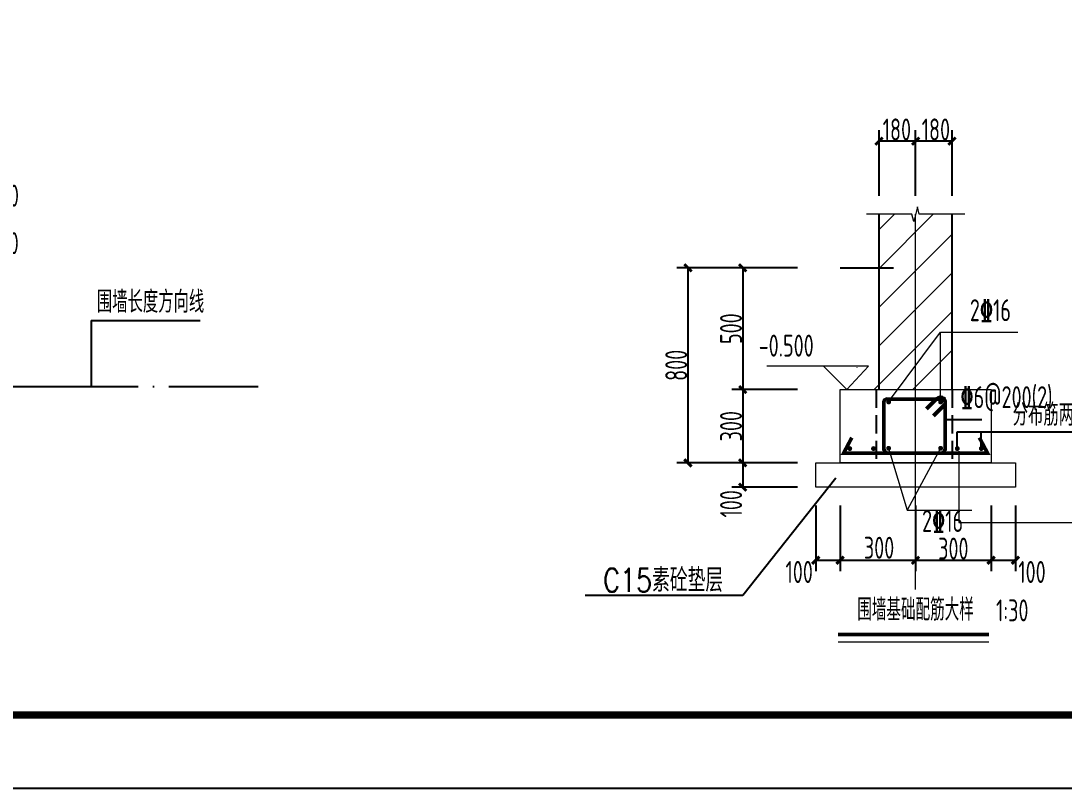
# Model space of a CAD drawing. Extents: x 104028 to 361637, y -78822 to 68782.
# Drawn here: x 315590 to 329876, y -78822 to -68322 of the extents above; entities that cross this region are included whole.
import ezdxf
from ezdxf.enums import TextEntityAlignment as Align

# ---------------------------------------------------------------- set-up
doc = ezdxf.new("R2010")
doc.units = 0
doc.header["$LTSCALE"] = 1000
doc.header["$MEASUREMENT"] = 0
for name, pattern in [('ACAD_ISO02W100', [15, 12, -3]), ('DASH', [0.35, 0.25, -0.1]), ('DOTE', [2.42, 2, -0.2, 0.02, -0.2]), ('点划线', [1850, 1200, -300, 50, -300])]:
    doc.linetypes.add(name, pattern=pattern)
for name, color, linetype in [('0.1', 253, 'Continuous'), ('2', 2, 'ACAD_ISO02W100'), ('COLUMN', 9, 'Continuous'), ('PUB_DIM', 3, 'Continuous'), ('PUB_TITLE', 4, 'Continuous'), ('X向主梁钢筋', 2, 'Continuous'), ('公共图层', 7, 'Continuous'), ('垫层', 8, 'Continuous'), ('墙', 214, 'Continuous'), ('板面钢筋', 1, 'Continuous'), ('标高', 7, 'Continuous'), ('梁外轮廓', 7, 'Continuous'), ('梁截面名尺寸', 7, 'Continuous'), ('梁截面名称', 7, 'Continuous'), ('梁标注', 7, 'Continuous'), ('砖墙其它', 12, 'Continuous')]:
    doc.layers.add(name, color=color, linetype=linetype)
for name, color, linetype, lineweight in [('剖面图截断线', 8, 'Continuous', 18), ('剖面图轴线', 9, '点划线', 18), ('剖面图钢筋', 1, 'Continuous', 50), ('剖面图钢筋标注', 7, 'Continuous', 18), ('基础构件标注', 3, 'Continuous', 18), ('柱原位标注', 7, 'Continuous', 18), ('柱标注引线', 2, 'Continuous', 18)]:
    doc.layers.add(name, color=color, linetype=linetype, lineweight=lineweight)
doc.styles.add('_HZDX', font='txt.shx', dxfattribs={"width": 0.9, "bigfont": 'HZDX.shx'})
doc.styles.add('_TCH_DIM_T3', font='SIMPLEX', dxfattribs={"width": 0.705882, "bigfont": 'GBCBIG'})
doc.styles.add('TSSD_Dimension', font='tssdeng.shx', dxfattribs={"width": 0.7, "bigfont": 'hztxt.shx'})
doc.styles.add('TSSD_Rein', font='tssdeng.shx', dxfattribs={"width": 0.7, "bigfont": 'hztxt.shx'})
doc.styles.add('样式 2', font='yjkeng.shx', dxfattribs={"width": 0.7, "height": 450, "bigfont": 'yjkchn.shx'})
doc.styles.add('样式 5', font='yjkeng.shx', dxfattribs={"width": 0.7, "height": 300, "bigfont": 'yjkchn.shx'})
doc.styles.add('盈建科标注', font='yjkeng.shx', dxfattribs={"width": 0.7, "height": 300, "bigfont": 'yjkchn.shx'})
doc.dimstyles.new('_TCH_ARCH&&100', dxfattribs={"dimtxt": 297.5, "dimasz": 100, "dimexe": 250, "dimexo": 300, "dimgap": 100, "dimtad": 1, "dimdec": 0, "dimzin": 0, "dimdsep": 46, "dimtxsty": '_TCH_DIM_T3', "dimblk": 'ARCHTICK', "dimcen": 0.09, "dimclrt": 7, "dimazin": 2, "dimtfac": 1, "dimtdec": 0, "dimtix": 1, "dimtmove": 2, "dimatfit": 3, "dimfxl": 1, "dimtolj": 1, "dimtzin": 0, "dimarcsym": 0})
doc.dimstyles.new('盈建科结构', dxfattribs={"dimscale": 100, "dimtxt": 3, "dimasz": 1, "dimexe": 1.5, "dimexo": 1.5, "dimgap": 1, "dimtad": 1, "dimdec": 0, "dimzin": 0, "dimdsep": 46, "dimtxsty": '盈建科标注', "dimblk": 'ARCHTICK', "dimcen": 0.09, "dimclrt": 7, "dimadec": 0, "dimazin": 0, "dimtfac": 1, "dimtdec": 4, "dimtix": 1, "dimtmove": 2, "dimatfit": 3, "dimfxl": 1, "dimtolj": 1, "dimtzin": 0, "dimarcsym": 0})

# ---------------------------------------------------------------- blocks, each defined once
blk = doc.blocks.new('DSFGNDFGMMMM')
at = {"layer": 'PUB_TITLE'}
blk.add_lwpolyline([(104028, 17001), (163428, 17001), (163428, 59001), (104028, 59001)], close=True, dxfattribs=at)
at = {"layer": 'PUB_TITLE', "const_width": 100}
blk.add_lwpolyline([(106528, 18001), (162428, 18001), (162428, 58001), (106528, 58001)], close=True, dxfattribs=at)
blk = doc.blocks.new('_ArchTick')
at = {"color": 0, "linetype": 'ByBlock', "const_width": 0.4}
blk.add_lwpolyline([(-0.5, -0.5), (0.5, 0.5)], dxfattribs=at)
blk = doc.blocks.new('*D38')
at = {"layer": 'Defpoints', "color": 0, "transparency": 16777216}
for p in [(313308, -70920), (311308, -71569), (313308, -71569)]:
    blk.add_point(p, dxfattribs=at)
at = {"layer": 'PUB_DIM', "color": 0, "lineweight": -2, "transparency": 16777216}
for p, q in [((311308, -71269), (311308, -70670)), ((313308, -71269), (313308, -70670)), ((311308, -70920), (313308, -70920))]:
    blk.add_line(p, q, dxfattribs=at)
at = {"layer": 'PUB_DIM', "color": 0, "lineweight": -2, "transparency": 16777216, "xscale": 100, "yscale": 100, "zscale": 100, "rotation": 180}
blk.add_blockref('_ArchTick', (311308, -70920), dxfattribs=at)
at = {"layer": 'PUB_DIM', "color": 0, "lineweight": -2, "transparency": 16777216, "xscale": 100, "yscale": 100, "zscale": 100}
blk.add_blockref('_ArchTick', (313308, -70920), dxfattribs=at)
at = {"layer": 'PUB_DIM', "color": 7, "transparency": 16777216, "insert": (312308, -70672), "char_height": 297.5, "attachment_point": 5, "style": '_TCH_DIM_T3'}
blk.add_mtext('\\A1;360', dxfattribs=at)
blk = doc.blocks.new('*D39')
at = {"layer": 'Defpoints', "color": 0, "transparency": 16777216}
for p in [(310659, -71449), (311308, -71449), (311308, -73449)]:
    blk.add_point(p, dxfattribs=at)
at = {"layer": 'PUB_DIM', "color": 0, "lineweight": -2, "transparency": 16777216}
for p, q in [((311008, -71449), (310409, -71449)), ((310659, -73449), (310659, -71449)), ((311008, -73449), (310409, -73449))]:
    blk.add_line(p, q, dxfattribs=at)
at = {"layer": 'PUB_DIM', "color": 0, "lineweight": -2, "transparency": 16777216, "xscale": 100, "yscale": 100, "zscale": 100}
for p, rotation in [((310659, -71449), 90), ((310659, -73449), 270)]:
    blk.add_blockref('_ArchTick', p, dxfattribs=dict(at, rotation=rotation))
at = {"layer": 'PUB_DIM', "color": 7, "transparency": 16777216, "insert": (310410, -72449), "char_height": 297.5, "attachment_point": 5, "rotation": 90, "style": '_TCH_DIM_T3'}
blk.add_mtext('\\A1;360', dxfattribs=at)
blk = doc.blocks.new('*D63')
at = {"layer": 'Defpoints', "color": 0, "transparency": 16777216}
for p in [(326475, -73368), (325475, -74371), (326475, -74371)]:
    blk.add_point(p, dxfattribs=at)
at = {"layer": '基础构件标注', "color": 0, "lineweight": -2, "transparency": 16777216}
for p, q in [((326225, -73368), (325325, -73368)), ((325475, -73368), (325475, -74371)), ((326225, -74371), (325325, -74371))]:
    blk.add_line(p, q, dxfattribs=at)
at = {"layer": '基础构件标注', "color": 0, "lineweight": -2, "transparency": 16777216, "xscale": 100, "yscale": 100, "zscale": 100}
for p, rotation in [((325475, -73368), 90), ((325475, -74371), 270)]:
    blk.add_blockref('_ArchTick', p, dxfattribs=dict(at, rotation=rotation))
at = {"layer": '基础构件标注', "color": 7, "lineweight": 18, "transparency": 16777216, "insert": (325315, -73869), "char_height": 300, "attachment_point": 5, "rotation": 90, "style": '盈建科标注'}
blk.add_mtext('\\A1;300', dxfattribs=at)
blk = doc.blocks.new('*D64')
at = {"layer": 'Defpoints', "color": 0, "transparency": 16777216}
for p in [(326475, -74371), (325475, -74704), (326475, -74704)]:
    blk.add_point(p, dxfattribs=at)
at = {"layer": '基础构件标注', "color": 0, "lineweight": -2, "transparency": 16777216}
for p, q in [((326225, -74371), (325325, -74371)), ((325475, -74371), (325475, -74704)), ((326225, -74704), (325325, -74704))]:
    blk.add_line(p, q, dxfattribs=at)
at = {"layer": '基础构件标注', "color": 0, "lineweight": -2, "transparency": 16777216, "xscale": 100, "yscale": 100, "zscale": 100}
for p, rotation in [((325475, -74371), 90), ((325475, -74704), 270)]:
    blk.add_blockref('_ArchTick', p, dxfattribs=dict(at, rotation=rotation))
at = {"layer": '基础构件标注', "color": 7, "lineweight": 18, "transparency": 16777216, "insert": (325315, -74931), "char_height": 300, "attachment_point": 5, "rotation": 90, "style": '盈建科标注'}
blk.add_mtext('\\A1;100', dxfattribs=at)
blk = doc.blocks.new('*D65')
at = {"layer": 'Defpoints', "color": 0, "transparency": 16777216}
for p in [(326475, -71701), (324725, -74371), (326475, -74371)]:
    blk.add_point(p, dxfattribs=at)
at = {"layer": '基础构件标注', "color": 0, "lineweight": -2, "transparency": 16777216}
for p, q in [((326225, -71701), (324575, -71701)), ((324725, -71701), (324725, -74371)), ((326225, -74371), (324575, -74371))]:
    blk.add_line(p, q, dxfattribs=at)
at = {"layer": '基础构件标注', "color": 0, "lineweight": -2, "transparency": 16777216, "xscale": 100, "yscale": 100, "zscale": 100}
for p, rotation in [((324725, -71701), 90), ((324725, -74371), 270)]:
    blk.add_blockref('_ArchTick', p, dxfattribs=dict(at, rotation=rotation))
at = {"layer": '基础构件标注', "color": 7, "lineweight": 18, "transparency": 16777216, "insert": (324565, -73036), "char_height": 300, "attachment_point": 5, "rotation": 90, "style": '盈建科标注'}
blk.add_mtext('\\A1;800', dxfattribs=at)
blk = doc.blocks.new('*D66')
at = {"layer": 'Defpoints', "color": 0, "transparency": 16777216}
for p in [(326475, -74704), (326808, -74704), (326808, -75704)]:
    blk.add_point(p, dxfattribs=at)
at = {"layer": '基础构件标注', "color": 0, "lineweight": -2, "transparency": 16777216}
for p, q in [((326475, -74954), (326475, -75854)), ((326808, -74954), (326808, -75854)), ((326475, -75704), (326808, -75704))]:
    blk.add_line(p, q, dxfattribs=at)
at = {"layer": '基础构件标注', "color": 0, "lineweight": -2, "transparency": 16777216, "xscale": 100, "yscale": 100, "zscale": 100, "rotation": 180}
blk.add_blockref('_ArchTick', (326475, -75704), dxfattribs=at)
at = {"layer": '基础构件标注', "color": 0, "lineweight": -2, "transparency": 16777216, "xscale": 100, "yscale": 100, "zscale": 100}
blk.add_blockref('_ArchTick', (326808, -75704), dxfattribs=at)
at = {"layer": '基础构件标注', "color": 7, "lineweight": 18, "transparency": 16777216, "insert": (326248, -75864), "char_height": 300, "attachment_point": 5, "style": '盈建科标注'}
blk.add_mtext('\\A1;100', dxfattribs=at)
blk = doc.blocks.new('*D67')
at = {"layer": 'Defpoints', "color": 0, "transparency": 16777216}
for p in [(327842, -74704), (328876, -74704), (328876, -75704)]:
    blk.add_point(p, dxfattribs=at)
at = {"layer": '基础构件标注', "color": 0, "lineweight": -2, "transparency": 16777216}
for p, q in [((327842, -74954), (327842, -75854)), ((328876, -74954), (328876, -75854)), ((327842, -75704), (328876, -75704))]:
    blk.add_line(p, q, dxfattribs=at)
at = {"layer": '基础构件标注', "color": 0, "lineweight": -2, "transparency": 16777216, "xscale": 100, "yscale": 100, "zscale": 100, "rotation": 180}
blk.add_blockref('_ArchTick', (327842, -75704), dxfattribs=at)
at = {"layer": '基础构件标注', "color": 0, "lineweight": -2, "transparency": 16777216, "xscale": 100, "yscale": 100, "zscale": 100}
blk.add_blockref('_ArchTick', (328876, -75704), dxfattribs=at)
at = {"layer": '基础构件标注', "color": 7, "lineweight": 18, "transparency": 16777216, "insert": (328359, -75544), "char_height": 300, "attachment_point": 5, "style": '盈建科标注'}
blk.add_mtext('\\A1;300', dxfattribs=at)
blk = doc.blocks.new('*D68')
at = {"layer": 'Defpoints', "color": 0, "transparency": 16777216}
for p in [(328876, -74704), (329209, -74704), (329209, -75704)]:
    blk.add_point(p, dxfattribs=at)
at = {"layer": '基础构件标注', "color": 0, "lineweight": -2, "transparency": 16777216}
for p, q in [((328876, -74954), (328876, -75854)), ((329209, -74954), (329209, -75854)), ((328876, -75704), (329209, -75704))]:
    blk.add_line(p, q, dxfattribs=at)
at = {"layer": '基础构件标注', "color": 0, "lineweight": -2, "transparency": 16777216, "xscale": 100, "yscale": 100, "zscale": 100, "rotation": 180}
blk.add_blockref('_ArchTick', (328876, -75704), dxfattribs=at)
at = {"layer": '基础构件标注', "color": 0, "lineweight": -2, "transparency": 16777216, "xscale": 100, "yscale": 100, "zscale": 100}
blk.add_blockref('_ArchTick', (329209, -75704), dxfattribs=at)
at = {"layer": '基础构件标注', "color": 7, "lineweight": 18, "transparency": 16777216, "insert": (329436, -75864), "char_height": 300, "attachment_point": 5, "style": '盈建科标注'}
blk.add_mtext('\\A1;100', dxfattribs=at)
blk = doc.blocks.new('*D69')
at = {"layer": 'Defpoints', "color": 0, "transparency": 16777216}
for p in [(327842, -69968), (327842, -70968), (328342, -70968)]:
    blk.add_point(p, dxfattribs=at)
at = {"layer": '基础构件标注', "color": 0, "lineweight": -2, "transparency": 16777216}
for p, q in [((327842, -70718), (327842, -69818)), ((328342, -70718), (328342, -69818)), ((328342, -69968), (327842, -69968))]:
    blk.add_line(p, q, dxfattribs=at)
at = {"layer": '基础构件标注', "color": 0, "lineweight": -2, "transparency": 16777216, "xscale": 100, "yscale": 100, "zscale": 100, "rotation": 180}
blk.add_blockref('_ArchTick', (327842, -69968), dxfattribs=at)
at = {"layer": '基础构件标注', "color": 0, "lineweight": -2, "transparency": 16777216, "xscale": 100, "yscale": 100, "zscale": 100}
blk.add_blockref('_ArchTick', (328342, -69968), dxfattribs=at)
at = {"layer": '基础构件标注', "color": 7, "lineweight": 18, "transparency": 16777216, "insert": (328120, -69808), "char_height": 300, "attachment_point": 5, "style": '盈建科标注'}
blk.add_mtext('\\A1;180', dxfattribs=at)
blk = doc.blocks.new('*D70')
at = {"layer": 'Defpoints', "color": 0, "transparency": 16777216}
for p in [(327342, -69968), (327342, -70968), (327842, -70968)]:
    blk.add_point(p, dxfattribs=at)
at = {"layer": '基础构件标注', "color": 0, "lineweight": -2, "transparency": 16777216}
for p, q in [((327342, -70718), (327342, -69818)), ((327842, -70718), (327842, -69818)), ((327842, -69968), (327342, -69968))]:
    blk.add_line(p, q, dxfattribs=at)
at = {"layer": '基础构件标注', "color": 0, "lineweight": -2, "transparency": 16777216, "xscale": 100, "yscale": 100, "zscale": 100, "rotation": 180}
blk.add_blockref('_ArchTick', (327342, -69968), dxfattribs=at)
at = {"layer": '基础构件标注', "color": 0, "lineweight": -2, "transparency": 16777216, "xscale": 100, "yscale": 100, "zscale": 100}
blk.add_blockref('_ArchTick', (327842, -69968), dxfattribs=at)
at = {"layer": '基础构件标注', "color": 7, "lineweight": 18, "transparency": 16777216, "insert": (327586, -69808), "char_height": 300, "attachment_point": 5, "style": '盈建科标注'}
blk.add_mtext('\\A1;180', dxfattribs=at)
blk = doc.blocks.new('*D71')
at = {"layer": 'Defpoints', "color": 0, "transparency": 16777216}
for p in [(326475, -71701), (325475, -73368), (326475, -73368)]:
    blk.add_point(p, dxfattribs=at)
at = {"layer": '基础构件标注', "color": 0, "lineweight": -2, "transparency": 16777216}
for p, q in [((326225, -71701), (325325, -71701)), ((325475, -71701), (325475, -73368)), ((326225, -73368), (325325, -73368))]:
    blk.add_line(p, q, dxfattribs=at)
at = {"layer": '基础构件标注', "color": 0, "lineweight": -2, "transparency": 16777216, "xscale": 100, "yscale": 100, "zscale": 100}
for p, rotation in [((325475, -71701), 90), ((325475, -73368), 270)]:
    blk.add_blockref('_ArchTick', p, dxfattribs=dict(at, rotation=rotation))
at = {"layer": '基础构件标注', "color": 7, "lineweight": 18, "transparency": 16777216, "insert": (325315, -72534), "char_height": 300, "attachment_point": 5, "rotation": 90, "style": '盈建科标注'}
blk.add_mtext('\\A1;500', dxfattribs=at)
blk = doc.blocks.new('*D72')
at = {"layer": 'Defpoints', "color": 0, "transparency": 16777216}
for p in [(326808, -74704), (327842, -74704), (327842, -75704)]:
    blk.add_point(p, dxfattribs=at)
at = {"layer": '基础构件标注', "color": 0, "lineweight": -2, "transparency": 16777216}
for p, q in [((326808, -74954), (326808, -75854)), ((327842, -74954), (327842, -75854)), ((326808, -75704), (327842, -75704))]:
    blk.add_line(p, q, dxfattribs=at)
at = {"layer": '基础构件标注', "color": 0, "lineweight": -2, "transparency": 16777216, "xscale": 100, "yscale": 100, "zscale": 100, "rotation": 180}
blk.add_blockref('_ArchTick', (326808, -75704), dxfattribs=at)
at = {"layer": '基础构件标注', "color": 0, "lineweight": -2, "transparency": 16777216, "xscale": 100, "yscale": 100, "zscale": 100}
blk.add_blockref('_ArchTick', (327842, -75704), dxfattribs=at)
at = {"layer": '基础构件标注', "color": 7, "lineweight": 18, "transparency": 16777216, "insert": (327342, -75532), "char_height": 300, "attachment_point": 5, "style": '盈建科标注'}
blk.add_mtext('\\A1;300', dxfattribs=at)
blk = doc.blocks.new('FT-22184578', base_point=(307202.8, -75504.9, 0))
for points in [[(311558.7, -71652.6, 1), (311482.9, -71652.6, 1)], [(312393.3, -71699.7, 1), (312393.3, -71624, 1)], [(313146.1, -71652.6, 1), (313070.4, -71652.6, 1)], [(311558.7, -72448.8, 1), (311482.9, -72448.8, 1)], [(313146.1, -72448.8, 1), (313070.4, -72448.8, 1)], [(311558.7, -73233.4, 1), (311482.9, -73233.4, 1)], [(312393.3, -73287.2, 1), (312393.3, -73211.5, 1)], [(313146.1, -73233.4, 1), (313070.4, -73233.4, 1)]]:
    blk.add_hatch(color=256).paths.add_polyline_path(points)
for q in [(315820.7, -72448.8), (317313.7, -71547.6)]:
    blk.add_line((315820.7, -71547.6), q)
for centre in [(311520.8, -71652.6), (312393.3, -71661.9), (313108.3, -71652.6), (311520.8, -72448.8), (313108.3, -72448.8), (311520.8, -73233.4), (312393.3, -73249.4), (313108.3, -73233.4)]:
    blk.add_circle(centre, 37.9)
at = {"layer": '0.1', "linetype": 'DOTE'}
blk.add_line((307202.8, -72448.8), (318105, -72448.8), dxfattribs=at)
at = {"layer": 'COLUMN', "color": 2}
for p, q in [((313307.7, -71448.8), (311307.7, -71448.8)), ((311307.7, -71448.8), (311307.7, -73448.8)), ((313307.7, -73448.8), (313307.7, -71448.8)), ((311307.7, -73448.8), (313307.7, -73448.8))]:
    blk.add_line(p, q, dxfattribs=at)
at = {"layer": '公共图层'}
blk.add_line((311561.5, -74730.3), (313032.3, -74730.3), dxfattribs=at)
at = {"layer": '板面钢筋'}
for p, q in [((313157.7, -71598.8), (311457.7, -71598.8)), ((311457.7, -71598.8), (311457.7, -73298.8)), ((311457.7, -71679.3), (311586.3, -71808.4)), ((311558.5, -71598.8), (311687, -71728)), ((312314, -71777.5), (312314, -71598.8)), ((312439.1, -71598.8), (312325.9, -73299.7)), ((313157.7, -73298.8), (313157.7, -71598.8)), ((311457.7, -72403.1), (313158.6, -72516.3)), ((313158.6, -72390.1), (312979.9, -72390.1)), ((311636.4, -72528.2), (311457.7, -72528.2)), ((312452.1, -73299.7), (312452.1, -73121)), ((311457.7, -73298.8), (313157.7, -73298.8))]:
    blk.add_line(p, q, dxfattribs=at)
at = {"layer": '柱标注引线', "lineweight": 18}
blk.add_line((313307.7, -71448.8), (313847.7, -70728.8), dxfattribs=at)
at = {"layer": '砖墙其它'}
blk.add_line((311561.5, -74580.3), (313032.3, -74580.3), dxfattribs=at)
at = {"layer": 'X向主梁钢筋', "style": 'TSSD_Rein', "width": 0.7}
for s, p in [('围墙长度方向线', (315896.9, -71441)), ('注：柱标高为基础顶~2.000', (311004.6, -75313.7))]:
    blk.add_text(s, height=300, dxfattribs=at).set_placement(p)
at = {"layer": '公共图层', "style": 'TSSD_Rein', "width": 0.7}
for s, p in [('GZ1', (311918, -74456.6)), ('1:20', (313371.1, -74762.8))]:
    blk.add_text(s, height=600, dxfattribs=at).set_placement(p)
at = {"layer": '柱原位标注', "style": 'TSSD_Dimension', "width": 0.7}
for s, p in [('GZ1', (313847.7, -69753.8)), ('360x360', (313847.7, -70078.8)), ('4%%13214', (313847.7, -70403.8)), ('%%1328@200', (313847.7, -70728.8))]:
    blk.add_text(s, height=300, dxfattribs=at).set_placement(p, align=Align.BOTTOM_LEFT)
blk.add_text('1%%13214', height=300, dxfattribs=at).set_placement((312387.6, -71359.1), align=Align.BOTTOM_CENTER)
blk.add_text('1%%13214', height=300, rotation=90, dxfattribs=at).set_placement((310999.4, -72555.9), align=Align.BOTTOM_CENTER)
at = {"layer": 'PUB_DIM'}
for p1, p2, picture, middle in [((311307.7, -71569.3), (313307.7, -71569.3), '*D38', (312307.7, -70671.5)), ((311307.7, -73448.8), (311307.7, -71448.8), '*D39', (310410, -72448.8))]:
    dim = blk.add_aligned_dim(p1=p1, p2=p2, distance=649, text='360', dimstyle='_TCH_ARCH&&100', override={"dimlfac": 0.2}, dxfattribs=at)
    dim.commit()
    dim.dimension.update_dxf_attribs({"geometry": picture, "text_midpoint": middle})

msp = doc.modelspace()

# ---------------------------------------------------------------- hatches: boundary and pattern name
at = {"layer": '墙', "lineweight": 18}
h = msp.add_hatch(dxfattribs=at)
h.set_pattern_fill('ANSI31', color=255, scale=3000, style=0, double=1)
h.set_pattern_definition([(45, (312271.73, -66626.97), (-265.165, 265.165), [])])
h.paths.add_polyline_path([(327341.8, -70967.5), (328342.1, -70967.5), (328342.1, -72967.7), (328242.1, -72967.7), (328342.1, -73067.7), (328342.1, -73190.7), (328342.1, -73367.7), (327541.8, -73367.5), (327041.8, -73367.7), (327041.8, -73067.7), (327341.8, -73067.7), (327441.8, -72967.7), (327341.8, -72967.7)])

# ---------------------------------------------------------------- linework, layer by layer
for p, q in [((326808.3, -71700.9), (327541.8, -71700.9)), ((328248.4, -73778.1), (328748.9, -73778.1)), ((328413.3, -74175), (328413.3, -73944.1)), ((328413.3, -73944.1), (331116.6, -73944.1)), ((328742.3, -74175), (328742.3, -73944.1)), ((326750.8, -74578), (325475.4, -76187.2)), ((325475.4, -76187.2), (323317.9, -76187.2))]:
    msp.add_line(p, q)
at = {"linetype": 'DASH'}
for p, q in [((327303, -73367.5), (327303, -74370.9)), ((328342.1, -73367.5), (328342.1, -74370.9))]:
    msp.add_line(p, q, dxfattribs=at)
at = {"layer": '剖面图截断线', "lineweight": 18}
msp.add_lwpolyline([(328514.5, -70967.5), (327892, -70967.5), (327867, -70867.5), (327817, -71067.5), (327792, -70967.5), (327169.7, -70967.5)], dxfattribs=at)
at = {"layer": '剖面图轴线', "lineweight": 18}
msp.add_line((327842, -76104.2), (327842, -70967.5), dxfattribs=at)
at = {"layer": '剖面图钢筋', "lineweight": 50}
msp.add_lwpolyline([(328087.5, -73726), (328228.9, -73584.5, 0.8562318), (328181.8, -73500.9), (327472.3, -73500.9, 0.513373), (327405.7, -73537.5), (327405.7, -74170.9, 0.4142136), (327472.3, -74237.5), (328181.8, -74237.5, 0.4142136), (328248.4, -74170.9), (328248.4, -73537.5, 0.6681786), (328134.7, -73490.4), (327993.3, -73631.8)], format="xyb", dxfattribs=at)
at = {"layer": '剖面图钢筋', "lineweight": 50, "const_width": 33}
for points in [[(327489.6, -73537.5, 1), (327456.3, -73537.5, 1)], [(328201.3, -73537.5, 1), (328168, -73537.5, 1)], [(326957.3, -74175, 1), (326924, -74175, 1)], [(327282.3, -74175, 1), (327249, -74175, 1)], [(327489.6, -74170.9, 1), (327456.3, -74170.9, 1)], [(328201.3, -74170.9, 1), (328168, -74170.9, 1)], [(328430, -74175, 1), (328396.6, -74175, 1)], [(328759, -74175, 1), (328725.6, -74175, 1)]]:
    msp.add_lwpolyline(points, format="xyb", close=True, dxfattribs=at)
at = {"layer": '剖面图钢筋', "lineweight": 50, "const_width": 50}
for points in [[(326968.3, -74025.2), (326856.4, -74237.5), (326941.6, -74237.5)], [(328715.6, -74025.2), (328827.5, -74237.5), (328742.3, -74237.5)], [(326941.6, -74237.5), (328742.3, -74237.5)]]:
    msp.add_lwpolyline(points, dxfattribs=at)
at = {"layer": '剖面图钢筋标注', "lineweight": 18}
for p, q in [((328184.6, -73537.5), (328184.6, -72584.1)), ((328184.6, -74170.9), (327726.2, -75015.9))]:
    msp.add_line(p, q, dxfattribs=at)
for points in [[(327472.3, -73537.5), (328184.6, -72584.1), (329242, -72584.1)], [(327472.9, -74170.9), (327726.2, -75015.9), (328613.1, -75015.9)], [(328435.6, -74212.5), (328435.6, -75187.5), (331238.7, -75187.5)]]:
    msp.add_lwpolyline(points, dxfattribs=at)
at = {"layer": '垫层', "lineweight": 18}
msp.add_lwpolyline([(326475, -74704.2), (326475, -74370.9), (329209, -74370.9), (329209, -74704.2)], close=True, dxfattribs=at)
at = {"layer": '墙', "lineweight": 18}
for points in [[(327341.8, -73367.5, 26.7, 26.7, 0), (327341.8, -73067.7, 26.7, 26.7, 0), (327341.8, -73067.7, 26.7, 26.7, 0), (327341.8, -73067.7, 26.7, 26.7, 0), (327341.8, -73067.7, 26.7, 26.7, 0), (327341.8, -70967.5, 0, 0, 0)], [(328342.1, -73367.5, 26.7, 26.7, 0), (328342.1, -73067.7, 26.7, 26.7, 0), (328342.1, -73067.7, 26.7, 26.7, 0), (328342.1, -73067.7, 26.7, 26.7, 0), (328342.1, -73067.7, 26.7, 26.7, 0), (328342.1, -70967.5, 0, 0, 0)]]:
    msp.add_lwpolyline(points, format="xyseb", dxfattribs=at)
at = {"layer": '标高', "lineweight": 18}
msp.add_lwpolyline([(326582.6, -73049.3), (326900.8, -73367.5), (327195.9, -73049.3), (325803, -73049.3)], dxfattribs=at)
at = {"layer": '梁外轮廓', "lineweight": 18}
msp.add_lwpolyline([(326808.3, -74370.9), (326808.3, -73367.5), (327508.6, -73367.5), (327508.6, -73367.5), (328175.3, -73367.5), (328175.3, -73367.5), (328875.6, -73367.5), (328875.6, -74370.9), (326808.3, -74370.9, 1000)], format="xyb", dxfattribs=at)
at = {"layer": '梁截面名尺寸', "lineweight": 50}
msp.add_line((326783.6, -76719.4), (328846.1, -76719.4), dxfattribs=at)
at = {"layer": '梁截面名尺寸', "lineweight": 18}
msp.add_line((326783.6, -76819.4), (328846.1, -76819.4), dxfattribs=at)

# ---------------------------------------------------------------- block references
for name, p in [('DSFGNDFGMMMM', (198209.2, -95822.8)), ('FT-22184578', (307936.7, -76380.2, 0))]:
    msp.add_blockref(name, p)

# ---------------------------------------------------------------- texts
at = {"layer": '2', "style": '_HZDX', "width": 0.8}
msp.add_text('C15素砼垫层', height=320.16, dxfattribs=at).set_placement((323564.4, -76135.4, 3.1))
at = {"layer": '剖面图钢筋标注', "style": 'TSSD_Dimension', "width": 0.7}
for s, p in [('2%%13216', (329147.8, -72521.4)), ('分布筋两侧共4%%13210', (330998.8, -73951.9))]:
    msp.add_text(s, height=300, dxfattribs=at).set_placement(p, align=Align.BOTTOM_RIGHT)
msp.add_text('%%1326@200(2)', height=300, dxfattribs=at).set_placement((328456.7, -73711.4), align=Align.BOTTOM_LEFT)
msp.add_text('2%%13216', height=300, dxfattribs=at).set_placement((328493.1, -75015.9), align=Align.TOP_RIGHT)
at = {"layer": '梁截面名称', "style": '样式 2', "width": 0.7}
msp.add_text('围墙基础配筋大样', height=300, dxfattribs=at).set_placement((327841.6, -76618.7), align=Align.BOTTOM_CENTER)
msp.add_text('1:30', height=300, dxfattribs=at).set_placement((328944.2, -76629.4), align=Align.BOTTOM_LEFT)
at = {"layer": '梁标注', "style": '样式 5', "width": 0.7}
msp.add_text('-0.500', height=300, dxfattribs=at).set_placement((325694.1, -73006.2), align=Align.BOTTOM_LEFT)

# ---------------------------------------------------------------- dimensions: what is measured, and where the dimension line sits
at = {"layer": '基础构件标注', "lineweight": 18}
for base, p1, p2, angle, text, picture, middle in [((327341.8, -69967.5), (327842, -70967.5), (327341.8, -70967.5), 180, '180', '*D70', (327586, -69807.5)), ((327842, -69967.5), (328342.1, -70967.5), (327842, -70967.5), 180, '180', '*D69', (328119.5, -69807.5)), ((327842, -75704.2), (326808.3, -74704.2), (327842, -74704.2), 0, '300', '*D72', (327341.8, -75531.5))]:
    dim = msp.add_linear_dim(base=base, p1=p1, p2=p2, angle=angle, text=text, dimstyle='盈建科结构', override={"dimexo": 2.5, "dimgap": 0.1, "dimlfac": 0.3, "dimrnd": 5}, dxfattribs=at)
    dim.commit()
    dim.dimension.update_dxf_attribs({"geometry": picture, "text_midpoint": middle, "dimtype": 161})
for p1, p2, distance, picture, middle in [((326475, -71700.9), (326475, -74370.9), -1750, '*D65', (324565, -73035.9)), ((326475, -71700.9), (326475, -73367.5), -1000, '*D71', (325315, -72534.2)), ((326475, -73367.5), (326475, -74370.9), -1000, '*D63', (325315, -73869.2))]:
    dim = msp.add_aligned_dim(p1=p1, p2=p2, distance=distance, dimstyle='盈建科结构', override={"dimexo": 2.5, "dimgap": 0.1, "dimlfac": 0.3, "dimrnd": 5}, dxfattribs=at)
    dim.commit()
    dim.dimension.update_dxf_attribs({"geometry": picture, "text_midpoint": middle})
for base, p1, p2, angle, picture, middle in [((325475, -74704.2), (326475, -74370.9), (326475, -74704.2), 270, '*D64', (325315, -74931.3)), ((326808.3, -75704.2), (326475, -74704.2), (326808.3, -74704.2), 0, '*D66', (326247.8, -75864.2)), ((329209, -75704.2), (328875.6, -74704.2), (329209, -74704.2), 0, '*D68', (329436.1, -75864.2))]:
    dim = msp.add_linear_dim(base=base, p1=p1, p2=p2, angle=angle, dimstyle='盈建科结构', override={"dimexo": 2.5, "dimgap": 0.1, "dimlfac": 0.3, "dimrnd": 5}, dxfattribs=at)
    dim.commit()
    dim.dimension.update_dxf_attribs({"geometry": picture, "text_midpoint": middle, "dimtype": 161})
dim = msp.add_aligned_dim(p1=(327842, -74704.2), p2=(328875.6, -74704.2), distance=-1000, text='300', dimstyle='盈建科结构', override={"dimexo": 2.5, "dimgap": 0.1, "dimlfac": 0.3, "dimrnd": 5}, dxfattribs=at)
dim.commit()
dim.dimension.update_dxf_attribs({"geometry": '*D67', "text_midpoint": (328358.8, -75544.2)})

doc.saveas('drawing.dxf')
